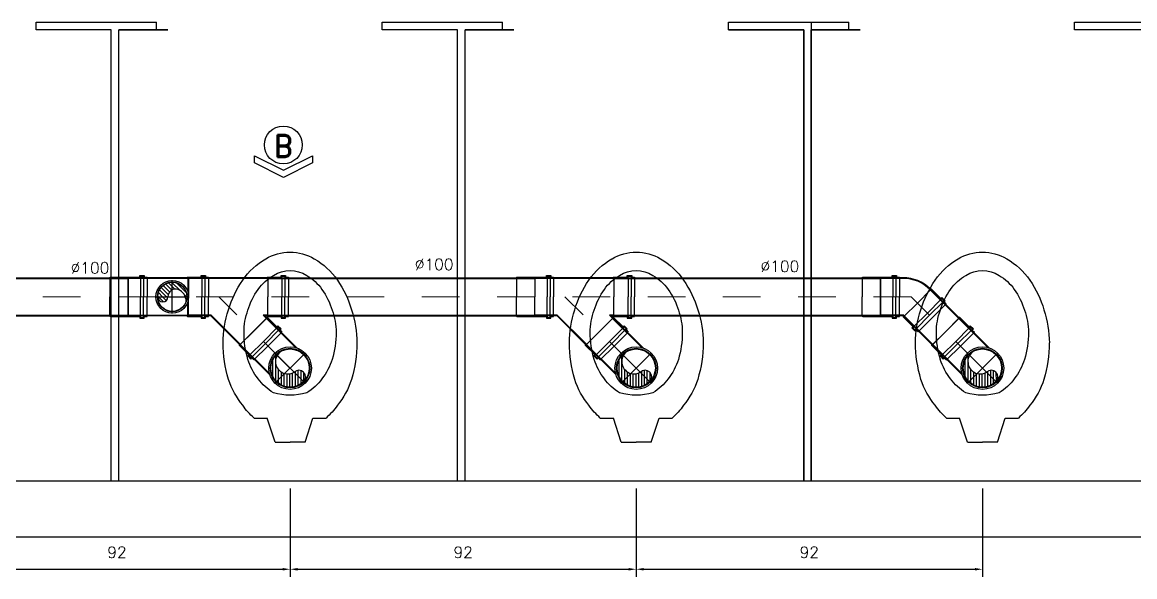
# Model space of a CAD drawing. Header units: millimetres. Extents: x -2485 to 3289, y -257 to 1952.
# Drawn here: x 58.98 to 61.936, y 33.447 to 34.922 of the extents above; entities that cross this region are included whole.
import ezdxf
from ezdxf.enums import TextEntityAlignment as Align

# ---------------------------------------------------------------- set-up
doc = ezdxf.new("R2010")
doc.units = ezdxf.units.MM
doc.header["$LTSCALE"] = 0.3
doc.linetypes.add('CONTINUO', pattern=[0])
doc.linetypes.add('HID', pattern=[0.37, 0.07, -0.1, 0.03, -0.1, 0.07])
for name, color, linetype in [('PAREDE', 7, 'CONTINUO'), ('SAN', 11, 'Continuous'), ('TEX', 11, 'Continuous'), ('TEXTO', 3, 'Continuous'), ('TUB', 1, 'Continuous')]:
    doc.layers.add(name, color=color, linetype=linetype)
doc.layers.add('PROJETO ESGOTO', color=1, linetype='HID', lineweight=15)
doc.styles.add('ROMAND', font='romand')
doc.styles.add('ROMANS', font='romans.shx', dxfattribs={"height": 0.03})
doc.dimstyles.new('20', dxfattribs={"dimtxt": 0.03, "dimasz": 0.02, "dimexe": 0.02, "dimexo": 0.02, "dimgap": 0.03, "dimtad": 1, "dimdec": 3, "dimlfac": 100, "dimdsep": 46, "dimtxsty": 'ROMANS', "dimcen": 0.02, "dimclrd": 11, "dimclre": 11, "dimclrt": 3, "dimadec": 0, "dimazin": 0, "dimtfac": 3.333333, "dimtdec": 3, "dimtix": 1, "dimtmove": 2, "dimatfit": 3, "dimfxl": 0, "dimtolj": 1, "dimarcsym": 0})

# ---------------------------------------------------------------- blocks, each defined once
blk = doc.blocks.new('vs')
at = {"layer": 'SAN'}
for p, q in [((0.1669, 0.0608), (0.1669, 0.0956)), ((0.1033, 0.04), (0.1669, 0.0608)), ((0.1033, 0.04), (0.1033, 0)), ((0.1033, -0.04), (0.1033, 0)), ((0.1033, -0.04), (0.1669, -0.0608)), ((0.1669, -0.0956), (0.1669, -0.0608))]:
    blk.add_line(p, q, dxfattribs=at)
for centre, radius, start, end in [((0.3668, -0.1583), 0.336, 90.0033, 106.7766), ((0.3667, -0.102), 0.2798, 71.601, 89.9864), ((0.3376, -0.0421), 0.2164, 108.2402, 129.1699), ((0.3805, -0.0938), 0.2678, 55.0356, 73.8462), ((0.3142, -0.0363), 0.1977, 124.9644, 138.1402), ((0.3947, -0.1284), 0.2508, 90, 106.6532), ((0.3946, -0.0506), 0.173, 69.9171, 89.9758), ((0.4207, -0.0363), 0.1977, 30.64, 55.0356), ((0.3733, -0.0455), 0.1653, 107.7554, 128.0493), ((0.401, -0.0653), 0.185, 54.1651, 73.3468), ((0.3508, -0.0253), 0.1357, 125.8349, 149.1749), ((0.4299, -0.0253), 0.1357, 30.8251, 54.1651), ((0.482, 0), 0.1264, 0, 30.64), ((0.3797, 0), 0.152, 163.0933, 196.9067), ((0.4772, 0), 0.0821, 327.4372, 32.5628), ((0.482, 0), 0.1264, 329.36, 0), ((0.3508, 0.0253), 0.1357, 210.8251, 234.1651), ((0.4299, 0.0253), 0.1357, 305.8349, 329.1749), ((0.3733, 0.0455), 0.1653, 231.9507, 252.2446), ((0.401, 0.0653), 0.185, 286.6532, 305.8349), ((0.4207, 0.0363), 0.1977, 304.9644, 329.36), ((0.3142, 0.0363), 0.1977, 221.8598, 235.0356), ((0.3947, 0.1284), 0.2508, 253.3468, 270), ((0.3946, 0.0506), 0.173, 270.0242, 290.0829), ((0.3376, 0.0421), 0.2164, 230.8301, 251.7598), ((0.3805, 0.0938), 0.2678, 286.1538, 304.9644), ((0.3668, 0.1583), 0.336, 253.2234, 269.9967), ((0.3667, 0.102), 0.2798, 270.0136, 288.399)]:
    blk.add_arc(centre, radius, start, end, dxfattribs=at)
blk = doc.blocks.new('c90c100t')
at = {"layer": 'TUB', "color": 7}
for p, q in [((-0.0136, 0.0051), (-0.0399, 0.0314)), ((-0.0097, 0.0118), (-0.0349, 0.0369)), ((-0.0045, 0.0172), (-0.029, 0.0417)), ((0.0019, 0.0214), (-0.0223, 0.0456)), ((0.0098, 0.0241), (-0.0147, 0.0486)), ((0.0199, 0.0246), (-0.006, 0.0504)), ((0.0506, 0.0045), (0.0045, 0.0506)), ((0.0474, 0.0183), (0.0183, 0.0474)), ((-0.0247, -0.0156), (-0.0499, 0.0095)), ((-0.019, -0.0108), (-0.0476, 0.0178)), ((-0.0157, -0.0035), (-0.0442, 0.025)), ((-0.0332, -0.0177), (-0.0508, -0.0002))]:
    blk.add_line(p, q, dxfattribs=at)
at = {"layer": 'TUB', "color": 1, "linetype": 'Continuous'}
for p, q in [((0, 0.0566), (0, -0.0566)), ((-0.0566, 0), (0.0566, 0))]:
    blk.add_line(p, q, dxfattribs=at)
at = {"layer": 'TUB', "color": 4}
for p, q in [((0.025, 0.0508), (0.1332, 0.0508)), ((0.0283, 0.049), (0.138, 0.049)), ((0.025, -0.0508), (0.1332, -0.0508)), ((0.0283, -0.049), (0.138, -0.049))]:
    blk.add_line(p, q, dxfattribs=at)
at = {"layer": 'TUB', "color": 3}
for p, q in [((0.138, 0.0497), (0.1332, 0.0508)), ((0.138, 0.0497), (0.138, 0.049)), ((0.138, -0.0497), (0.1332, -0.0508)), ((0.138, -0.0497), (0.138, -0.049))]:
    blk.add_line(p, q, dxfattribs=at)
at = {"layer": 'TUB', "color": 3, "linetype": 'Continuous'}
for p in [(0.138, 0.049), (0.138, -0.049)]:
    blk.add_line(p, (0.138, 0), dxfattribs=at)
at = {"layer": 'TUB', "color": 4}
for radius in [0.0566, 0.0526, 0.0508]:
    blk.add_circle((0, 0), radius, dxfattribs=at)
for centre, radius, start, end in [((-0.0331, 0), 0.0177, 180, 0), ((0.0164, -0.008), 0.0327, 344.7642, 165.8659)]:
    blk.add_arc(centre, radius, start, end, dxfattribs=at)
blk = doc.blocks.new('j45e100d')
at = {"layer": 'TUB', "color": 4}
for p, q in [((0.0211, 0.0508), (0.0229, 0.0526)), ((0.0218, 0.049), (0.0236, 0.0508)), ((0.0229, 0.0526), (0.0594, 0.0526)), ((0.0236, 0.0508), (0.0612, 0.0508)), ((0.0594, 0.0566), (0.071, 0.0566)), ((0.0594, 0.0526), (0.0594, 0.0566)), ((0.0612, 0.0508), (0.0612, 0.0548)), ((0.0612, 0.0548), (0.0692, 0.0548)), ((0.0692, 0.0548), (0.0692, 0.0508)), ((0.0692, 0.0508), (0.0786, 0.0508)), ((0.071, 0.0566), (0.071, 0.0526)), ((0.071, 0.0526), (0.0786, 0.0526)), ((-0.0495, 0.0198), (-0.092, -0.0227)), ((-0.0508, 0.021), (-0.0898, -0.018)), ((0.0211, -0.0482), (-0.0227, -0.092)), ((0.021, -0.0508), (-0.018, -0.0898)), ((0.0211, -0.0482), (0.0236, -0.0508)), ((0.0211, -0.0508), (0.0229, -0.0526)), ((0.0229, -0.0526), (0.0594, -0.0526)), ((0.0236, -0.0508), (0.0612, -0.0508)), ((0.0594, -0.0526), (0.0594, -0.0566)), ((0.0594, -0.0566), (0.071, -0.0566)), ((0.0612, -0.0508), (0.0612, -0.0548)), ((0.0612, -0.0548), (0.0692, -0.0548)), ((0.0692, -0.0548), (0.0692, -0.0508)), ((0.0692, -0.0508), (0.0786, -0.0508)), ((0.071, -0.0566), (0.071, -0.0526)), ((0.071, -0.0526), (0.0786, -0.0526))]:
    blk.add_line(p, q, dxfattribs=at)
at = {"layer": 'TUB', "color": 3}
for p, q in [((0.0236, 0.0508), (0.0236, 0)), ((0.0612, 0.0508), (0.0612, 0)), ((0.0692, 0.0508), (0.0692, 0)), ((0.0786, 0.0526), (0.0786, 0)), ((0.0612, -0.0508), (0.0612, 0)), ((0.0692, -0.0508), (0.0692, 0)), ((-0.0924, -0.0222), (-0.0898, -0.018)), ((-0.0924, -0.0222), (-0.092, -0.0227)), ((0.0236, -0.0508), (0.0236, 0)), ((0.0786, -0.0526), (0.0786, 0)), ((-0.0222, -0.0924), (-0.0227, -0.092)), ((-0.0222, -0.0924), (-0.018, -0.0898))]:
    blk.add_line(p, q, dxfattribs=at)
at = {"layer": 'TUB', "color": 3, "linetype": 'Continuous'}
for q in [(-0.092, -0.0227), (-0.0227, -0.092)]:
    blk.add_line((-0.0573, -0.0573), q, dxfattribs=at)
at = {"layer": 'TUB', "color": 4}
for radius, start in [(0.1016, 89.9693), (0.0998, 89.5425)]:
    blk.add_arc((0.021, -0.0508), radius, start, 135, dxfattribs=at)
blk = doc.blocks.new('JS100D')
at = {"layer": 'TUB', "color": 3}
for p, q in [((-0.08, 0.049), (-0.0779, 0.0508)), ((0.13, 0.0508), (0.13, 0)), ((0.1676, 0.0508), (0.1676, 0)), ((0.1756, 0.0508), (0.1756, 0)), ((0.185, 0.0526), (0.185, 0)), ((0.13, -0.0508), (0.13, 0)), ((0.1676, -0.0508), (0.1676, 0)), ((0.1756, -0.0508), (0.1756, 0)), ((0.185, -0.0526), (0.185, 0)), ((-0.08, -0.049), (-0.0779, -0.0508)), ((0.1278, -0.056), (0.0919, -0.0919)), ((0.1544, -0.0826), (0.1185, -0.1185)), ((0.1601, -0.0882), (0.1242, -0.1242)), ((0.056, -0.1278), (0.0919, -0.0919)), ((0.168, -0.0936), (0.1308, -0.1308)), ((0.0826, -0.1544), (0.1185, -0.1185)), ((0.0882, -0.1601), (0.1242, -0.1242)), ((0.0936, -0.168), (0.1308, -0.1308))]:
    blk.add_line(p, q, dxfattribs=at)
at = {"layer": 'TUB', "color": 4}
for p, q in [((0, 0.049), (-0.08, 0.049)), ((0, 0.0508), (-0.0779, 0.0508)), ((0.1275, 0.0508), (0, 0.0508)), ((0.1282, 0.049), (0, 0.049)), ((0.1275, 0.0508), (0.1293, 0.0526)), ((0.1282, 0.049), (0.13, 0.0508)), ((0.1293, 0.0526), (0.1658, 0.0526)), ((0.13, 0.0508), (0.1676, 0.0508)), ((0.1658, 0.0566), (0.1774, 0.0566)), ((0.1658, 0.0526), (0.1658, 0.0566)), ((0.1676, 0.0508), (0.1676, 0.0548)), ((0.1676, 0.0548), (0.1756, 0.0548)), ((0.1756, 0.0548), (0.1756, 0.0508)), ((0.1756, 0.0508), (0.185, 0.0508)), ((0.1774, 0.0566), (0.1774, 0.0526)), ((0.1774, 0.0526), (0.185, 0.0526)), ((-0.0203, -0.049), (-0.08, -0.049)), ((-0.021, -0.0508), (-0.0779, -0.0508)), ((-0.021, -0.0508), (0.0542, -0.126)), ((-0.0203, -0.049), (0.056, -0.1253)), ((0.1183, -0.049), (0.1253, -0.056)), ((0.1282, -0.049), (0.1183, -0.049)), ((0.1226, -0.0508), (0.126, -0.0542)), ((0.1275, -0.0508), (0.1226, -0.0508)), ((0.1253, -0.056), (0.1278, -0.056)), ((0.126, -0.0542), (0.1286, -0.0542)), ((0.1275, -0.0508), (0.1293, -0.0526)), ((0.1278, -0.056), (0.1544, -0.0826)), ((0.1282, -0.049), (0.13, -0.0508)), ((0.1286, -0.0542), (0.1544, -0.08)), ((0.1293, -0.0526), (0.1658, -0.0526)), ((0.13, -0.0508), (0.1676, -0.0508)), ((0.1658, -0.0526), (0.1658, -0.0566)), ((0.1658, -0.0566), (0.1774, -0.0566)), ((0.1676, -0.0508), (0.1676, -0.0548)), ((0.1676, -0.0548), (0.1756, -0.0548)), ((0.1756, -0.0548), (0.1756, -0.0508)), ((0.1756, -0.0508), (0.185, -0.0508)), ((0.1774, -0.0566), (0.1774, -0.0526)), ((0.1774, -0.0526), (0.185, -0.0526)), ((0.1544, -0.08), (0.1573, -0.0772)), ((0.1544, -0.0826), (0.1573, -0.0798)), ((0.1573, -0.0772), (0.1655, -0.0854)), ((0.1573, -0.0798), (0.1629, -0.0854)), ((0.1629, -0.0854), (0.1601, -0.0882)), ((0.1601, -0.0882), (0.1667, -0.0949)), ((0.1655, -0.0854), (0.1626, -0.0882)), ((0.1626, -0.0882), (0.168, -0.0936)), ((0.0542, -0.126), (0.0542, -0.1286)), ((0.0542, -0.1286), (0.08, -0.1544)), ((0.056, -0.1253), (0.056, -0.1278)), ((0.056, -0.1278), (0.0826, -0.1544)), ((0.08, -0.1544), (0.0772, -0.1573)), ((0.0772, -0.1573), (0.0854, -0.1655)), ((0.0826, -0.1544), (0.0798, -0.1573)), ((0.0798, -0.1573), (0.0854, -0.1629)), ((0.0854, -0.1629), (0.0882, -0.1601)), ((0.0854, -0.1655), (0.0882, -0.1626)), ((0.0882, -0.1601), (0.0949, -0.1667)), ((0.0882, -0.1626), (0.0936, -0.168))]:
    blk.add_line(p, q, dxfattribs=at)
at = {"layer": 'TUB', "color": 3, "linetype": 'Continuous'}
for p in [(-0.08, 0.049), (-0.08, -0.049)]:
    blk.add_line(p, (-0.08, 0), dxfattribs=at)
blk = doc.blocks.new('l100')
at = {"layer": 'TUB', "color": 4}
for p, q in [((-0.049, 0.0518), (-0.0475, 0.0526)), ((0, 0.0508), (-0.049, 0.0508)), ((-0.0475, 0.0526), (0.0308, 0.0526)), ((0, 0.0508), (0.0326, 0.0508)), ((0.0308, 0.0566), (0.0424, 0.0566)), ((0.0308, 0.0526), (0.0308, 0.0566)), ((0.0326, 0.0548), (0.0406, 0.0548)), ((0.0326, 0.0508), (0.0326, 0.0548)), ((0.0406, 0.0548), (0.0406, 0.0508)), ((0.0406, 0.0508), (0.05, 0.0508)), ((0.0424, 0.0566), (0.0424, 0.0526)), ((0.0424, 0.0526), (0.05, 0.0526)), ((0, -0.0508), (-0.049, -0.0508)), ((-0.049, -0.0518), (-0.0475, -0.0526)), ((-0.0475, -0.0526), (0.0308, -0.0526)), ((0, -0.0508), (0.0326, -0.0508)), ((0.0308, -0.0526), (0.0308, -0.0566)), ((0.0308, -0.0566), (0.0424, -0.0566)), ((0.0326, -0.0508), (0.0326, -0.0548)), ((0.0326, -0.0548), (0.0406, -0.0548)), ((0.0406, -0.0508), (0.05, -0.0508)), ((0.0406, -0.0548), (0.0406, -0.0508)), ((0.0424, -0.0526), (0.05, -0.0526)), ((0.0424, -0.0566), (0.0424, -0.0526))]:
    blk.add_line(p, q, dxfattribs=at)
at = {"layer": 'TUB', "color": 3}
for p, q in [((-0.049, 0.0518), (-0.049, 0)), ((0, 0.0508), (0, 0)), ((0.0326, 0.0508), (0.0326, 0)), ((0.0406, 0.0508), (0.0406, 0)), ((0.05, 0.0526), (0.05, 0)), ((-0.049, -0.0518), (-0.049, 0)), ((0, -0.0508), (0, 0)), ((0.0326, -0.0508), (0.0326, 0)), ((0.0406, -0.0508), (0.0406, 0)), ((0.05, -0.0526), (0.05, 0))]:
    blk.add_line(p, q, dxfattribs=at)
blk = doc.blocks.new('TS100X75T')
at = {"layer": 'TUB', "color": 3}
for p, q in [((0, 0.0497), (0.0048, 0.0508)), ((0, 0.0497), (0, 0.049)), ((0.158, 0.0508), (0.158, 0.0144)), ((0.158, 0.0377), (0.158, 0.0144)), ((0.1956, 0.0508), (0.1956, 0)), ((0.2036, 0.0508), (0.2036, 0)), ((0.213, 0.0526), (0.213, 0)), ((0.2036, -0.0508), (0.2036, 0)), ((0.158, -0.0508), (0.158, -0.0144)), ((0.158, -0.0378), (0.158, -0.0144)), ((0.1956, -0.0508), (0.1956, 0)), ((0.213, -0.0526), (0.213, 0)), ((0, -0.0497), (0, -0.049)), ((0, -0.0497), (0.0048, -0.0508))]:
    blk.add_line(p, q, dxfattribs=at)
at = {"layer": 'TUB', "color": 4}
for p, q in [((0.1562, 0.049), (0, 0.049)), ((0.1555, 0.0508), (0.0048, 0.0508)), ((0.1555, 0.0508), (0.1573, 0.0526)), ((0.1562, 0.049), (0.158, 0.0508)), ((0.1573, 0.0526), (0.1938, 0.0526)), ((0.158, 0.0508), (0.1956, 0.0508)), ((0.1938, 0.0566), (0.2054, 0.0566)), ((0.1938, 0.0526), (0.1938, 0.0566)), ((0.1956, 0.0548), (0.2036, 0.0548)), ((0.1956, 0.0508), (0.1956, 0.0548)), ((0.2036, 0.0548), (0.2036, 0.0508)), ((0.2036, 0.0508), (0.213, 0.0508)), ((0.2054, 0.0566), (0.2054, 0.0526)), ((0.2054, 0.0526), (0.213, 0.0526)), ((0, -0.049), (0.1562, -0.049)), ((0.1555, -0.0508), (0.0048, -0.0508)), ((0.1555, -0.0508), (0.1573, -0.0526)), ((0.1562, -0.049), (0.158, -0.0508)), ((0.1573, -0.0526), (0.1938, -0.0526)), ((0.158, -0.0508), (0.1956, -0.0508)), ((0.1938, -0.0526), (0.1938, -0.0566)), ((0.1938, -0.0566), (0.2054, -0.0566)), ((0.1956, -0.0508), (0.1956, -0.0548)), ((0.1956, -0.0548), (0.2036, -0.0548)), ((0.2036, -0.0548), (0.2036, -0.0508)), ((0.2036, -0.0508), (0.213, -0.0508)), ((0.2054, -0.0566), (0.2054, -0.0526)), ((0.2054, -0.0526), (0.213, -0.0526))]:
    blk.add_line(p, q, dxfattribs=at)
at = {"layer": 'TUB', "color": 3, "linetype": 'Continuous'}
for q in [(0, 0.049), (0, -0.049)]:
    blk.add_line((0, 0), q, dxfattribs=at)
at = {"layer": 'TUB', "color": 7}
for p, q in [((0.1098, 0.0131), (0.0927, 0.0302)), ((0.1156, 0.0179), (0.0991, 0.0344)), ((0.117, 0.0271), (0.1067, 0.0374)), ((0.117, 0.0377), (0.116, 0.0387)), ((0.1379, 0.0168), (0.117, 0.0377)), ((0.1541, 0.0112), (0.1282, 0.0371)), ((0.0805, 0), (0.0783, 0.0021)), ((0.0911, 0), (0.0799, 0.0112)), ((0.1017, 0), (0.083, 0.0186)), ((0.106, 0.0063), (0.0873, 0.0249)), ((0.1236, 0.0205), (0.117, 0.0271)), ((0.1547, 0), (0.1492, 0.0055)), ((0.0937, -0.0132), (0.0805, 0)), ((0.1008, -0.0098), (0.0911, 0)), ((0.1047, -0.003), (0.1017, 0)), ((0.1557, -0.001), (0.1547, 0))]:
    blk.add_line(p, q, dxfattribs=at)
at = {"layer": 'TUB', "color": 1, "linetype": 'Continuous'}
for p, q in [((0.117, -0.0442), (0.117, 0.0441)), ((0.0729, 0), (0.1612, 0))]:
    blk.add_line(p, q, dxfattribs=at)
at = {"layer": 'TUB', "color": 4}
for radius in [0.0435, 0.0394, 0.0387]:
    blk.add_circle((0.117, 0), radius, dxfattribs=at)
for centre, radius, start, end in [((0.1256, 0), 0.0206, 68.9015, 180), ((0.1213, -0.0111), 0.0324, 357.8255, 68.9015), ((0.0917, 0), 0.0134, 180, 0)]:
    blk.add_arc(centre, radius, start, end, dxfattribs=at)
blk = doc.blocks.new('*D87')
at = {"layer": 'TEXTO', "color": 11, "lineweight": -2}
for p, q in [((59.6912, 33.6817), (59.6912, 33.4466)), ((58.7912, 33.4666), (59.6712, 33.4666))]:
    blk.add_line(p, q, dxfattribs=at)
at = {"layer": 'TEXTO', "color": 11}
for points in [[(58.7912, 33.4699), (58.7912, 33.4632), (58.7712, 33.4666)], [(59.6712, 33.4699), (59.6712, 33.4632), (59.6912, 33.4666)]]:
    blk.add_solid(points, dxfattribs=at)
at = {"layer": 'TEXTO', "color": 3, "insert": (59.2312, 33.5116), "char_height": 0.03, "attachment_point": 5, "style": 'ROMANS'}
blk.add_mtext('\\A1;92', dxfattribs=at)
blk = doc.blocks.new('*D99')
at = {"layer": 'TEXTO', "color": 11, "lineweight": -2}
for p, q in [((60.6112, 33.6817), (60.6112, 33.4466)), ((59.7112, 33.4666), (60.5912, 33.4666))]:
    blk.add_line(p, q, dxfattribs=at)
at = {"layer": 'TEXTO', "color": 11}
for points in [[(59.7112, 33.4699), (59.7112, 33.4632), (59.6912, 33.4666)], [(60.5912, 33.4699), (60.5912, 33.4632), (60.6112, 33.4666)]]:
    blk.add_solid(points, dxfattribs=at)
at = {"layer": 'TEXTO', "color": 3, "insert": (60.1512, 33.5116), "char_height": 0.03, "attachment_point": 5, "style": 'ROMANS'}
blk.add_mtext('\\A1;92', dxfattribs=at)
blk = doc.blocks.new('*D100')
at = {"layer": 'TEXTO', "color": 11, "lineweight": -2}
for p, q in [((61.5312, 33.6817), (61.5312, 33.4466)), ((60.6312, 33.4666), (61.5112, 33.4666))]:
    blk.add_line(p, q, dxfattribs=at)
at = {"layer": 'TEXTO', "color": 11}
for points in [[(60.6312, 33.4699), (60.6312, 33.4632), (60.6112, 33.4666)], [(61.5112, 33.4699), (61.5112, 33.4632), (61.5312, 33.4666)]]:
    blk.add_solid(points, dxfattribs=at)
at = {"layer": 'TEXTO', "color": 3, "insert": (61.0712, 33.5116), "char_height": 0.03, "attachment_point": 5, "style": 'ROMANS'}
blk.add_mtext('\\A1;92', dxfattribs=at)
blk = doc.blocks.new('100')
at = {"layer": 'TEX', "color": 9, "style": 'ROMANS'}
blk.add_text('%%c100', height=0.03, dxfattribs=at).set_placement((0, 0))
blk = doc.blocks.new('IND4')
at = {"layer": 'TEX', "color": 5}
blk.add_lwpolyline([(0.0006, -0.0672), (0.0778, -0.0286), (0.0778, -0.0479), (0.0006, -0.0865), (-0.0767, -0.0479), (-0.0767, -0.0286)], close=True, dxfattribs=at)
blk.add_circle((0, 0), 0.0503, dxfattribs=at)
at = {"layer": 'TEX', "style": 'ROMAND'}
blk.add_attdef('LETRA', text='', height=0.06, dxfattribs=at).set_placement((0, -0.0328), align=Align.CENTER)

msp = doc.modelspace()

# ---------------------------------------------------------------- linework, layer by layer
at = {"layer": 'PAREDE'}
for p, q in [((56.821211, 33.701718), (63.196211, 33.701718)), ((58.061211, 33.701718), (63.196211, 33.701718)), ((58.061211, 33.701718), (63.196211, 33.701718)), ((63.439869, 33.551718), (56.821211, 33.551718)), ((63.439869, 33.551718), (58.061211, 33.551718))]:
    msp.add_line(p, q, dxfattribs=at)
at = {"layer": 'PROJETO ESGOTO'}
for p, q in [((59.334609, 34.191222), (57.51541, 34.191222)), ((61.341707, 34.191222), (59.421007, 34.191222)), ((59.691211, 34.001718), (59.501707, 34.191222)), ((60.611211, 34.001718), (60.421707, 34.191222)), ((61.531211, 34.001718), (61.341707, 34.191222))]:
    msp.add_line(p, q, dxfattribs=at)
at = {"layer": 'SAN', "linetype": 'CONTINUO'}
for p, q in [((59.016211, 34.921718), (59.236211, 34.921718)), ((59.016211, 34.901718), (59.016211, 34.921718)), ((59.016211, 34.921718), (59.236211, 34.921718)), ((59.016211, 34.901718), (59.016211, 34.921718)), ((59.221211, 34.921718), (59.336211, 34.921718)), ((59.221211, 34.921718), (59.336211, 34.921718)), ((59.336211, 34.901718), (59.336211, 34.921718)), ((59.336211, 34.901718), (59.336211, 34.921718)), ((59.936211, 34.921718), (60.156211, 34.921718)), ((59.936211, 34.901718), (59.936211, 34.921718)), ((59.936211, 34.921718), (60.156211, 34.921718)), ((59.936211, 34.901718), (59.936211, 34.921718)), ((60.141211, 34.921718), (60.256211, 34.921718)), ((60.141211, 34.921718), (60.256211, 34.921718)), ((60.256211, 34.901718), (60.256211, 34.921718)), ((60.256211, 34.901718), (60.256211, 34.921718)), ((60.856211, 34.921718), (61.076211, 34.921718)), ((60.856211, 34.901718), (60.856211, 34.921718)), ((60.856211, 34.921718), (61.076211, 34.921718)), ((60.856211, 34.901718), (60.856211, 34.921718)), ((61.076211, 34.921718), (61.076211, 33.701718)), ((61.076211, 34.921718), (61.076211, 33.701718)), ((61.076211, 34.921718), (61.176211, 34.921718)), ((61.076211, 34.921718), (61.176211, 34.921718)), ((61.176211, 34.901718), (61.176211, 34.921718)), ((61.176211, 34.901718), (61.176211, 34.921718)), ((61.776211, 34.921718), (61.996211, 34.921718)), ((61.776211, 34.901718), (61.776211, 34.921718)), ((61.776211, 34.921718), (61.996211, 34.921718)), ((61.776211, 34.901718), (61.776211, 34.921718)), ((59.216211, 34.901718), (59.016211, 34.901718)), ((59.216211, 34.901718), (59.016211, 34.901718)), ((59.216211, 33.701718), (59.216211, 34.901718)), ((59.216211, 33.701718), (59.216211, 34.901718)), ((59.236211, 34.901718), (59.366211, 34.901718)), ((59.236211, 33.701718), (59.236211, 34.901718)), ((59.336211, 34.901718), (59.236211, 34.901718)), ((59.236211, 34.901718), (59.366211, 34.901718)), ((59.236211, 33.701718), (59.236211, 34.901718)), ((59.336211, 34.901718), (59.236211, 34.901718)), ((59.366211, 34.901718), (59.336211, 34.901718)), ((59.366211, 34.901718), (59.336211, 34.901718)), ((60.136211, 34.901718), (59.936211, 34.901718)), ((60.136211, 34.901718), (59.936211, 34.901718)), ((60.136211, 33.701718), (60.136211, 34.901718)), ((60.136211, 33.701718), (60.136211, 34.901718)), ((60.156211, 34.901718), (60.286211, 34.901718)), ((60.156211, 33.701718), (60.156211, 34.901718)), ((60.256211, 34.901718), (60.156211, 34.901718)), ((60.156211, 34.901718), (60.286211, 34.901718)), ((60.156211, 33.701718), (60.156211, 34.901718)), ((60.256211, 34.901718), (60.156211, 34.901718)), ((60.286211, 34.901718), (60.256211, 34.901718)), ((60.286211, 34.901718), (60.256211, 34.901718)), ((60.856211, 34.901718), (61.056211, 34.901718)), ((61.056211, 34.901718), (60.856211, 34.901718)), ((60.856211, 34.901718), (61.056211, 34.901718)), ((61.056211, 34.901718), (60.856211, 34.901718)), ((61.056211, 34.901718), (61.056211, 33.701718)), ((61.056211, 33.701718), (61.056211, 34.901718)), ((61.056211, 34.901718), (61.056211, 33.701718)), ((61.056211, 33.701718), (61.056211, 34.901718)), ((61.056211, 33.701718), (61.056211, 34.901718)), ((61.056211, 33.701718), (61.056211, 34.901718)), ((61.076211, 34.901718), (61.206211, 34.901718)), ((61.076211, 33.701718), (61.076211, 34.901718)), ((61.176211, 34.901718), (61.076211, 34.901718)), ((61.076211, 34.901718), (61.206211, 34.901718)), ((61.076211, 33.701718), (61.076211, 34.901718)), ((61.176211, 34.901718), (61.076211, 34.901718)), ((61.206211, 34.901718), (61.176211, 34.901718)), ((61.206211, 34.901718), (61.176211, 34.901718)), ((61.976211, 34.901718), (61.776211, 34.901718)), ((61.976211, 34.901718), (61.776211, 34.901718))]:
    msp.add_line(p, q, dxfattribs=at)
at = {"layer": 'TUB', "color": 4}
for p, q in [((58.711707, 34.242022), (59.260557, 34.242022)), ((58.711707, 34.240222), (59.260557, 34.240222)), ((59.631707, 34.242022), (60.341707, 34.242022)), ((59.631707, 34.240222), (60.341707, 34.240222)), ((60.551707, 34.242022), (61.260665, 34.242022)), ((60.551707, 34.240222), (61.260665, 34.240222)), ((61.467006, 34.135219), (61.393072, 34.209153)), ((61.467752, 34.137019), (61.394345, 34.210426)), ((58.711707, 34.142222), (59.260557, 34.142222)), ((58.711707, 34.140422), (59.260557, 34.140422)), ((59.631707, 34.142222), (60.341707, 34.142222)), ((59.631707, 34.140422), (60.341707, 34.140422)), ((60.551707, 34.142222), (61.260665, 34.142222)), ((60.551707, 34.140422), (61.260665, 34.140422)), ((61.39591, 34.065177), (61.322503, 34.138584)), ((61.39771, 34.065923), (61.323776, 34.139857)), ((61.467006, 34.135219), (61.469552, 34.135219)), ((61.467752, 34.137019), (61.470297, 34.137019)), ((61.469552, 34.135219), (61.496139, 34.108632)), ((61.470297, 34.137019), (61.496139, 34.111178)), ((61.496139, 34.111178), (61.498967, 34.114006)), ((61.496139, 34.108632), (61.498967, 34.111461)), ((61.498967, 34.114006), (61.50717, 34.105804)), ((61.498967, 34.111461), (61.504624, 34.105804)), ((61.504624, 34.105804), (61.501796, 34.102975)), ((61.501796, 34.102975), (61.508442, 34.096329)), ((61.50717, 34.105804), (61.504341, 34.102975)), ((61.504341, 34.102975), (61.509715, 34.097601)), ((61.39591, 34.065177), (61.39591, 34.062632)), ((61.39591, 34.062632), (61.421751, 34.03679)), ((61.396382, 34.06725), (61.39771, 34.065923)), ((61.39771, 34.065923), (61.39771, 34.063377)), ((61.39771, 34.063377), (61.424297, 34.03679)), ((61.421751, 34.03679), (61.418923, 34.033962)), ((61.418923, 34.033962), (61.427125, 34.025759)), ((61.424297, 34.03679), (61.421468, 34.033962)), ((61.421468, 34.033962), (61.427125, 34.028305)), ((61.427125, 34.028305), (61.429954, 34.031133)), ((61.429954, 34.031133), (61.4366, 34.024487)), ((61.427125, 34.025759), (61.429954, 34.028588)), ((61.429954, 34.028588), (61.435328, 34.023214))]:
    msp.add_line(p, q, dxfattribs=at)
at = {"layer": 'TUB', "color": 3}
for p, q in [((61.469552, 34.135219), (61.433631, 34.099298)), ((61.39771, 34.063377), (61.433631, 34.099298)), ((61.496139, 34.108632), (61.460218, 34.072711)), ((61.501796, 34.102975), (61.465875, 34.067054)), ((61.509715, 34.097601), (61.472521, 34.060408)), ((61.424297, 34.03679), (61.460218, 34.072711)), ((61.429954, 34.031133), (61.465875, 34.067054)), ((61.435328, 34.023214), (61.472521, 34.060408))]:
    msp.add_line(p, q, dxfattribs=at)

# ---------------------------------------------------------------- block references
at = {"layer": 'PROJETO ESGOTO', "linetype": 'CONTINUO'}
for name, p, rotation in [('j45e100d', (61.341707, 34.191222), 315.0000000000184), ('c90c100t', (59.691211, 34.001718), 135.0000000000184), ('c90c100t', (60.611211, 34.001718), 135.0000000000184), ('c90c100t', (61.531211, 34.001718), 135.0000000000184)]:
    msp.add_blockref(name, p, dxfattribs=dict(at, rotation=rotation))
at = {"layer": 'PROJETO ESGOTO'}
msp.add_blockref('l100', (59.261257, 34.191222), dxfattribs=at)
at = {"layer": 'PROJETO ESGOTO', "linetype": 'CONTINUO'}
for name, p in [('TS100X75T', (59.261257, 34.191222)), ('JS100D', (59.501707, 34.191222)), ('l100', (60.341707, 34.191222)), ('JS100D', (60.421707, 34.191222)), ('l100', (61.260665, 34.191222))]:
    msp.add_blockref(name, p, dxfattribs=at)
at = {"layer": 'SAN', "linetype": 'CONTINUO', "xscale": -1, "rotation": 270}
for p in [(59.691211, 33.701718), (60.611211, 33.701718), (61.531211, 33.701718)]:
    msp.add_blockref('vs', p, dxfattribs=at)
at = {"layer": 'TEXTO'}
msp.add_blockref('IND4', (59.673306, 34.595213), dxfattribs=at).add_auto_attribs({'LETRA': 'B'})
for p in [(59.108143, 34.253245), (60.022757, 34.262559), (60.941567, 34.257421)]:
    msp.add_blockref('100', p, dxfattribs=at)

# ---------------------------------------------------------------- dimensions: what is measured, and where the dimension line sits
for base, p1, p2, picture, middle in [((59.691211, 33.46658), (58.771211, 33.46658), (59.691211, 33.701718), '*D87', (59.231211, 33.51158)), ((60.611211, 33.46658), (59.691211, 33.46658), (60.611211, 33.701718), '*D99', (60.151211, 33.51158)), ((61.531211, 33.46658), (60.611211, 33.46658), (61.531211, 33.701718), '*D100', (61.071211, 33.51158))]:
    dim = msp.add_linear_dim(base=base, p1=p1, p2=p2, dimstyle='20', dxfattribs=at)
    dim.commit()
    dim.dimension.update_dxf_attribs({"geometry": picture, "text_midpoint": middle})

doc.saveas('drawing.dxf')
